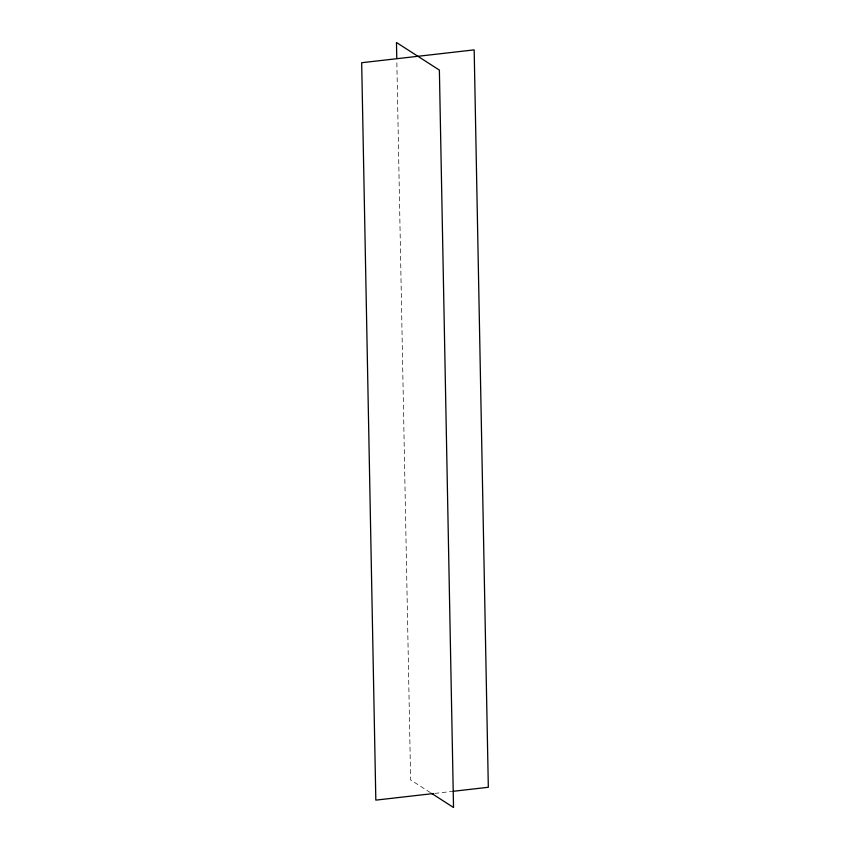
<?xml version="1.0" encoding="UTF-8"?>
<svg xmlns="http://www.w3.org/2000/svg" width="850" height="850" viewBox="0 0 850 850"><rect width="100%" height="100%" fill="white"/><g stroke="black" fill="none" stroke-linecap="round" stroke-linejoin="round"><path stroke-width="0.64" stroke-dasharray="4.25 3.19" d="M434.701 793.401L451.701 791.467M430.429 792.646L410.624 779.907L396.822 61.072"/><path stroke-width="1.27" d="M433.383 793.549L375.828 800.126L361.675 62.719L474.172 49.874L488.325 787.281L453.007 791.318M431.534 793.347L453.528 807.5L439.376 70.093L396.472 42.5L396.769 58.416"/></g></svg>
